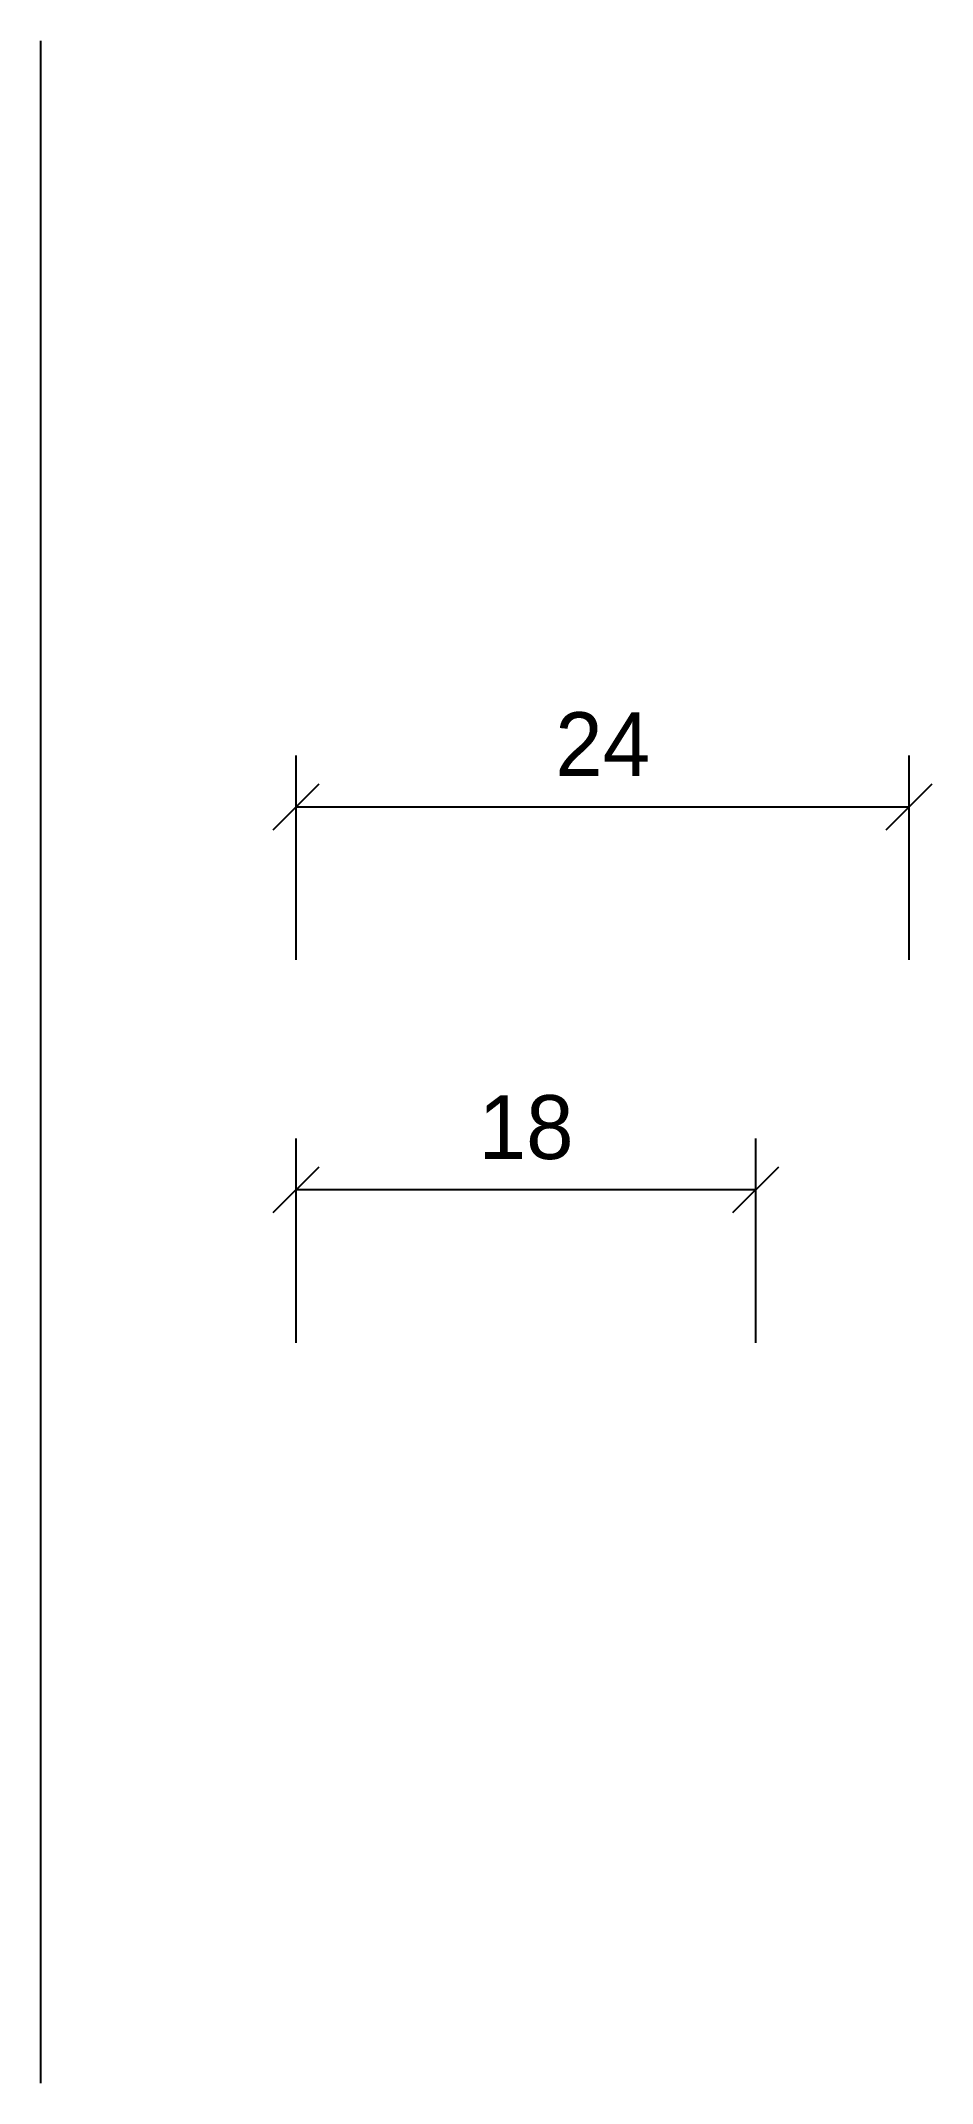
# Model space of a CAD drawing. Header units: millimetres. Extents: x 40 to 140, y 60 to 140.
# Drawn here: x 40 to 74.9, y 60 to 140 of the extents above; entities outside this region: 1.
import ezdxf
from ezdxf.enums import TextEntityAlignment as Align

# ---------------------------------------------------------------- set-up
doc = ezdxf.new("R2010")
doc.units = ezdxf.units.MM

msp = doc.modelspace()

# ---------------------------------------------------------------- linework, layer by layer
for p, q in [((40, 60), (40, 140)), ((140, 60), (140, 140))]:
    msp.add_line(p, q)
at = {"layer": 'Dims'}
for p, q in [((50, 104), (50, 112)), ((74, 104), (74, 112)), ((49.1, 109.1), (50.9, 110.9)), ((73.1, 109.1), (74.9, 110.9)), ((50, 110), (74, 110)), ((50, 89), (50, 97)), ((68, 89), (68, 97)), ((49.1, 94.1), (50.9, 95.9)), ((67.1, 94.1), (68.9, 95.9)), ((50, 95), (68, 95))]:
    msp.add_line(p, q, dxfattribs=at)

# ---------------------------------------------------------------- texts
for s, p in [('24', (62, 111.2)), ('18', (59, 96.2))]:
    msp.add_text(s, height=2.5, dxfattribs=at).set_placement(p, align=Align.CENTER)

doc.saveas('drawing.dxf')
